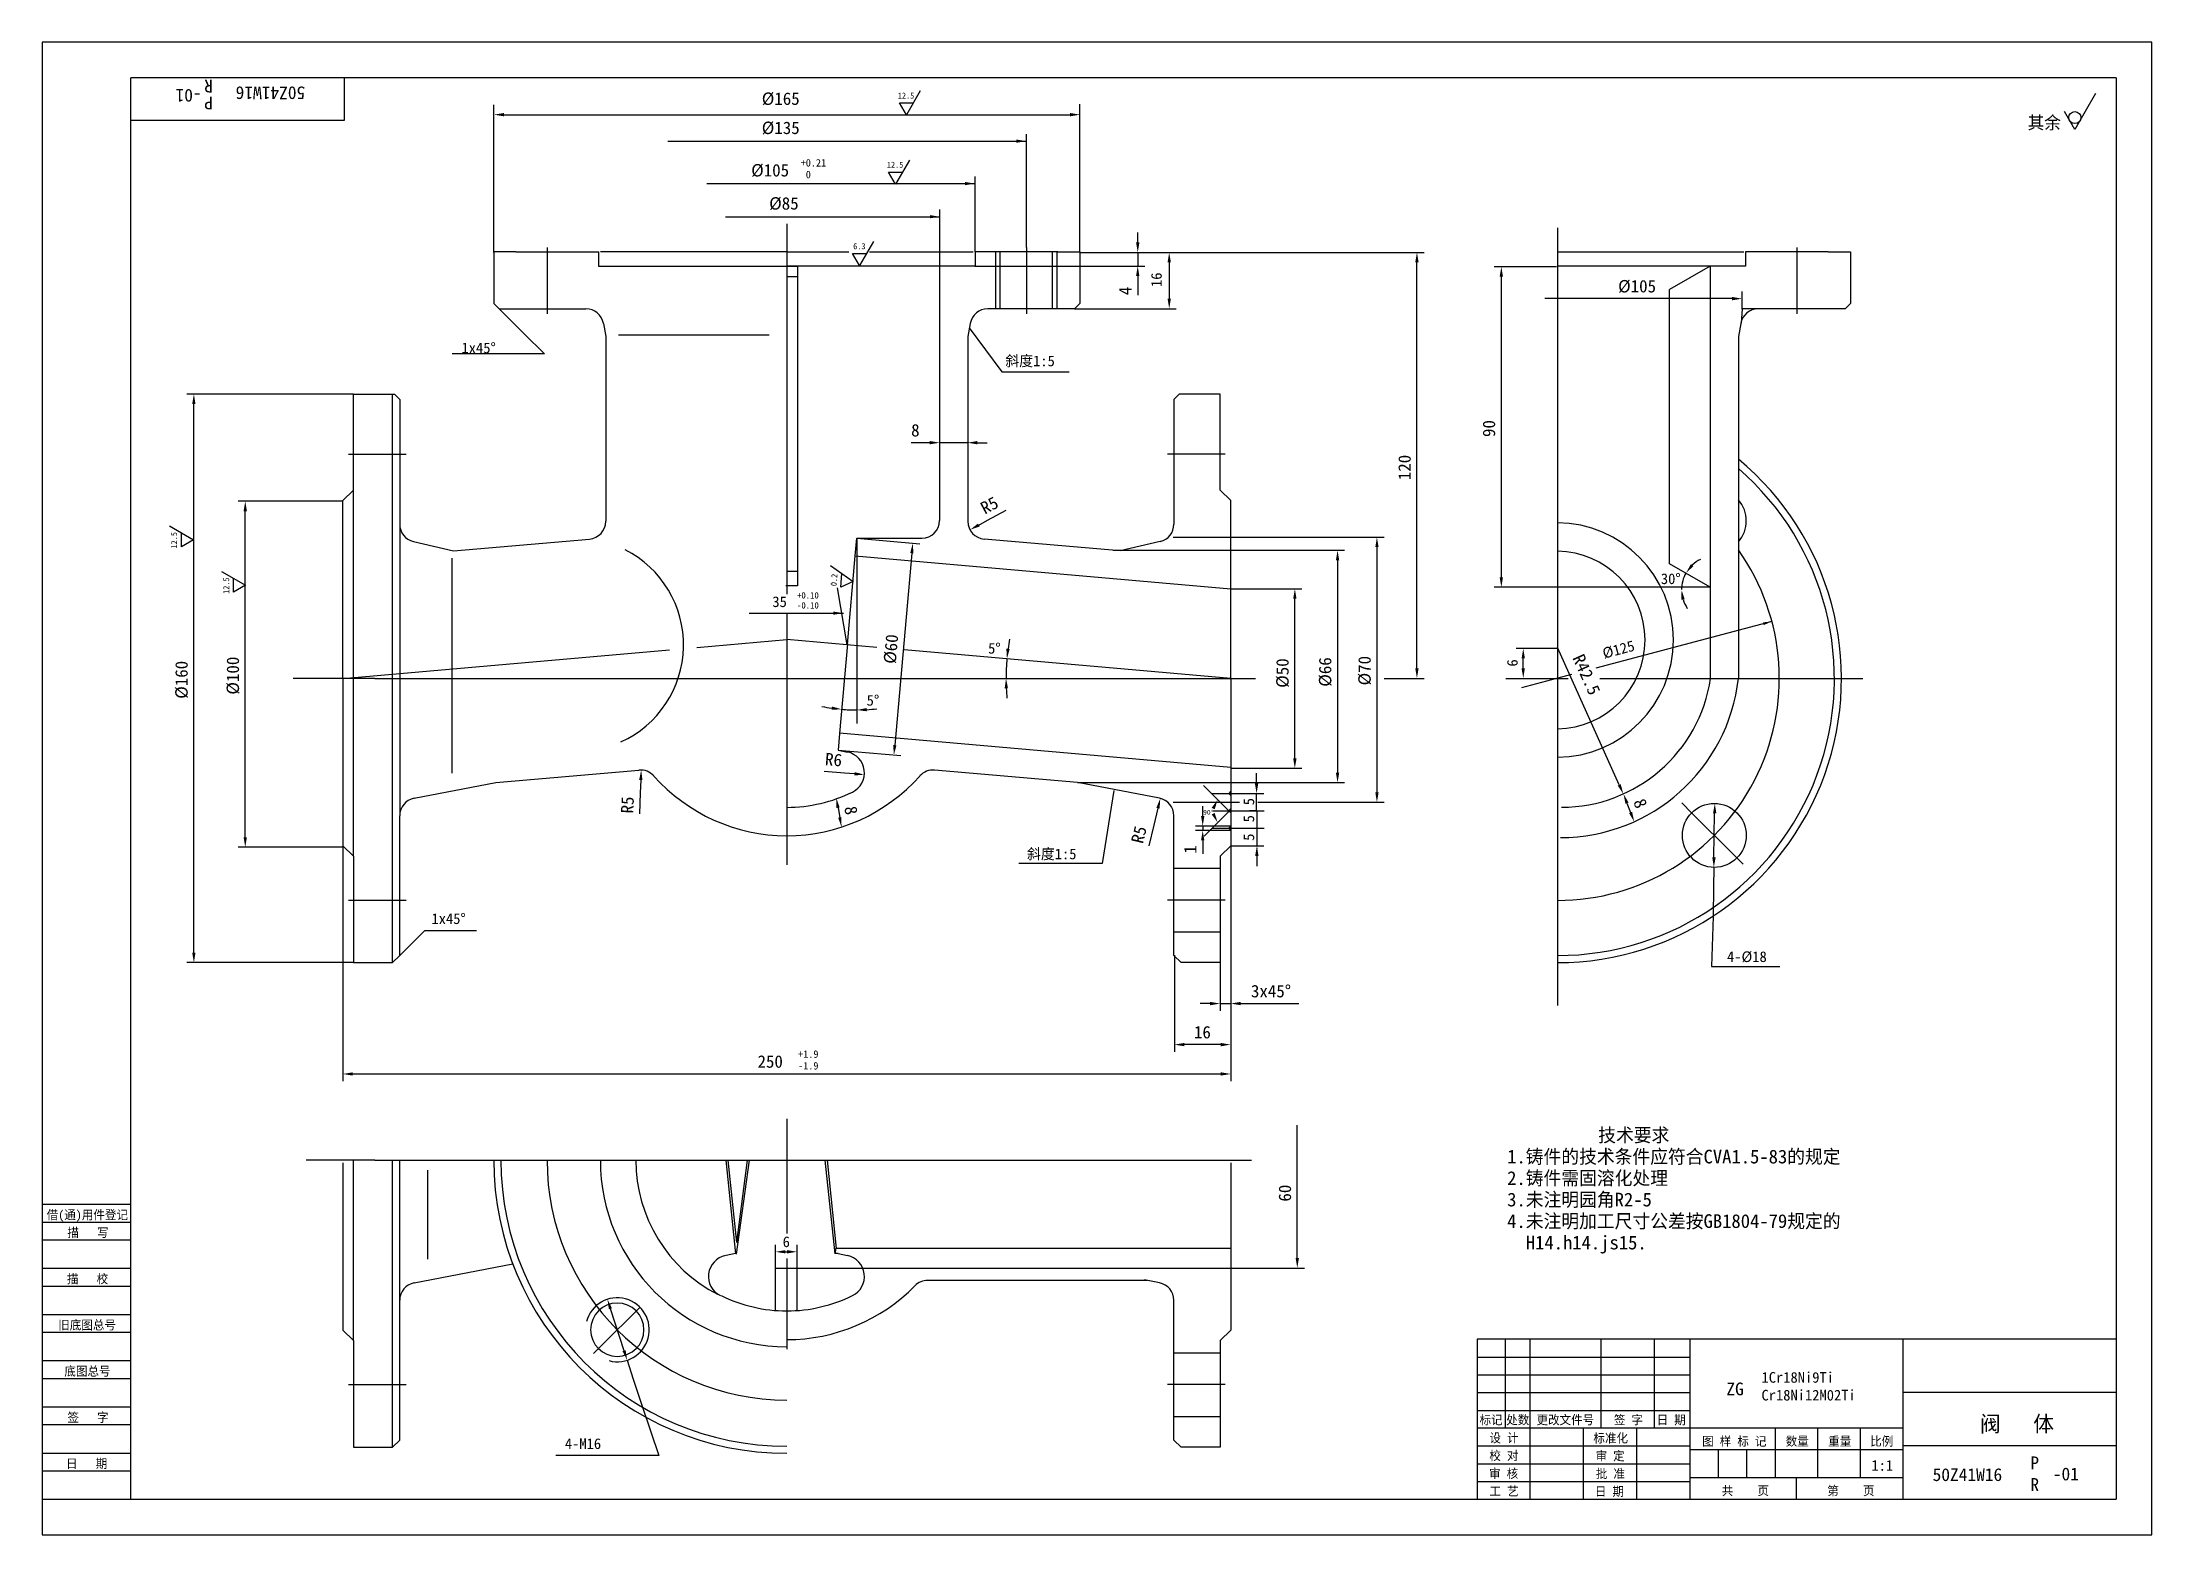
# Model space of a CAD drawing. Header units: metres. Extents: x 0 to 594, y 0 to 420.
import ezdxf

# ---------------------------------------------------------------- set-up
doc = ezdxf.new("R2010")
doc.units = ezdxf.units.M
for name, color, linetype in [('C', 6, 'Continuous'), ('D', 1, 'Continuous'), ('FL', 5, 'Continuous'), ('T', 7, 'Continuous'), ('TL', 4, 'Continuous')]:
    doc.layers.add(name, color=color, linetype=linetype)

# ---------------------------------------------------------------- blocks, each defined once
blk = doc.blocks.new('TUKUN2')
at = {"layer": 'FL'}
for p, q in [((594, 420), (0, 420)), ((0, 420), (0, 0)), ((594, 0), (594, 420)), ((0, 83), (25, 83)), ((0, 75), (25, 75)), ((0, 70), (25, 70)), ((0, 62), (25, 62)), ((0, 57), (25, 57)), ((412, 30), (412, 55)), ((419, 10), (419, 55)), ((439, 30), (439, 55)), ((454, 30), (454, 55)), ((0, 49), (25, 49)), ((404, 50), (464, 50)), ((0, 44), (25, 44)), ((404, 45), (464, 45)), ((0, 36), (25, 36)), ((404, 40), (464, 40)), ((0, 31), (25, 31)), ((404, 35), (464, 35)), ((449, 10), (449, 30)), ((404, 25), (464, 25)), ((0, 23), (25, 23)), ((0, 18), (25, 18)), ((404, 20), (464, 20)), ((404, 15), (464, 15)), ((0, 0), (594, 0))]:
    blk.add_line(p, q, dxfattribs=at)
at = {"layer": 'TL'}
for p, q in [((584, 410), (25, 410)), ((25, 10), (25, 410)), ((85, 410), (85, 398)), ((584, 410), (584, 10)), ((85, 398), (25, 398)), ((0, 93), (25, 93)), ((0, 88), (25, 88)), ((584, 55), (404, 55)), ((404, 55), (404, 10)), ((464, 10), (464, 55)), ((524, 10), (524, 55)), ((584, 40), (524, 40)), ((524, 30), (404, 30)), ((434, 10), (434, 30)), ((488, 16), (488, 30)), ((500, 16), (500, 30)), ((512, 16), (512, 30)), ((464, 24), (524, 24)), ((472, 16), (472, 24)), ((480, 16), (480, 24)), ((584, 25), (524, 25)), ((524, 16), (464, 16)), ((494, 10), (494, 16)), ((0, 10), (584, 10))]:
    blk.add_line(p, q, dxfattribs=at)
at = {"layer": 'T'}
for s, p in [('借(通)用件登记', (1.26, 88.76)), ('描   写', (7.09, 83.76)), ('描   校', (6.98, 70.76)), ('旧底图总号', (4.52, 57.76)), ('底图总号', (6.25, 44.76)), ('签   字', (7.1, 31.76)), ('标记', (404.71, 31.07)), ('处数', (412.22, 31.07)), ('更改文件号', (420.75, 31.07)), ('签 字', (442.53, 31.07)), ('日 期', (454.57, 31.07)), ('校 对', (407.48, 20.99)), ('设 计', (407.5, 25.99)), ('标准化', (436.77, 25.93)), ('审 定', (437.39, 20.93)), ('图 样 标 记', (467.4, 25.04)), ('数量', (490.92, 25.04)), ('重量', (502.88, 25.04)), ('比例', (514.7, 25.04)), ('日   期', (6.72, 18.76)), ('审 核', (407.41, 15.99)), ('批 准', (437.46, 15.93)), ('工 艺', (407.52, 10.99)), ('日 期', (437.18, 10.93)), ('共    页', (472.91, 11.13)), ('第    页', (502.62, 11.13))]:
    blk.add_text(s, height=2.5, dxfattribs=at).set_placement(p)

msp = doc.modelspace()

# ---------------------------------------------------------------- linework, layer by layer
at = {"layer": 'C'}
for p, q in [((209.66, 368.86), (209.66, 264.64)), ((426.62, 367.76), (426.62, 204.58)), ((142.2, 362.23), (142.2, 343.56)), ((277.12, 362.23), (277.12, 343.56)), ((494.08, 362.23), (494.08, 343.56)), ((86.25, 304.05), (102.49, 304.05)), ((333.07, 304.05), (316.83, 304.05)), ((209.66, 259.11), (209.66, 204.6)), ((184.28, 249.72), (209.66, 251.94)), ((235.04, 249.72), (209.66, 251.94)), ((84.66, 241), (176.65, 249.05)), ((334.66, 241), (242.66, 249.05)), ((93.66, 241), (70.66, 241)), ((93.66, 241), (341.64, 241)), ((412.1, 241), (429.71, 241)), ((438.55, 241), (512.68, 241)), ((329.38, 208.62), (337.95, 208.62)), ((209.66, 204.6), (209.66, 196.79)), ((329.61, 203.74), (337.95, 203.74)), ((426.62, 204.58), (426.62, 196.16)), ((464.53, 203.09), (461.7, 205.92)), ((464.53, 203.09), (476.12, 191.5)), ((209.66, 196.79), (209.66, 188.55)), ((329.38, 198.87), (337.95, 198.87)), ((426.62, 196.16), (426.62, 148.97)), ((476.12, 191.5), (478.95, 188.67)), ((86.25, 178.59), (102.49, 178.59)), ((333.07, 178.59), (316.83, 178.59)), ((209.66, 117.09), (209.66, 84.79)), ((93.66, 105.42), (74.35, 105.42)), ((93.66, 105.42), (340.53, 105.42)), ((209.66, 77.77), (209.66, 62.88)), ((168.24, 64), (157.33, 53.09)), ((209.66, 62.88), (209.66, 55.02)), ((209.66, 55.02), (209.66, 52.21)), ((157.33, 53.09), (155.21, 50.97)), ((86.25, 42.26), (102.49, 42.26)), ((333.07, 42.26), (316.83, 42.26))]:
    msp.add_line(p, q, dxfattribs=at)
for centre, radius, start, end in [((426.62, 241), 62.5, 270, 35.31), ((209.66, 105.42), 67.5, 180, 270)]:
    msp.add_arc(centre, radius, start, end, dxfattribs=at)
at = {"layer": 'D'}
for p, q in [((247.25, 406.29), (243.35, 399.53)), ((578.17, 405.54), (572.32, 395.4)), ((127.19, 360.84), (127.19, 402.36)), ((127.19, 399.24), (127.19, 401.61)), ((129.99, 399.61), (289.39, 399.61)), ((241.39, 402.91), (245.3, 402.91)), ((243.35, 399.53), (241.39, 402.91)), ((292.16, 361), (292.16, 402.59)), ((292.19, 399.61), (292.19, 401.61)), ((572.32, 395.4), (569.39, 400.47)), ((176.12, 392.16), (277.12, 392.16)), ((277.12, 362.23), (277.12, 394.16)), ((244.17, 386.83), (240.27, 380.07)), ((187.12, 380.22), (262.66, 380.22)), ((238.31, 383.45), (242.22, 383.45)), ((240.27, 380.07), (238.31, 383.45)), ((262.66, 361), (262.66, 382.22)), ((192.42, 370.9), (252.75, 370.9)), ((252.75, 357.1), (252.75, 372.9)), ((234.04, 363.9), (230.14, 357.14)), ((308.47, 363.65), (308.47, 366.45)), ((228.19, 360.52), (232.09, 360.52)), ((230.14, 357.14), (228.19, 360.52)), ((262.61, 357.01), (310.47, 357.01)), ((268.49, 344.97), (268.49, 360.98)), ((285.75, 344.97), (285.75, 360.98)), ((292.05, 360.85), (310.47, 360.85)), ((308.47, 360.85), (308.47, 357.01)), ((310.47, 360.85), (319.33, 360.85)), ((317.33, 358.05), (317.33, 347.8)), ((319.33, 360.85), (389.09, 360.85)), ((387.09, 243.8), (387.09, 358.05)), ((426.37, 356.84), (408.85, 356.84)), ((308.47, 354.21), (308.47, 351.41)), ((308.47, 351.41), (308.47, 348.82)), ((410.85, 269.44), (410.85, 354.04)), ((128.66, 345), (135.73, 337.93)), ((290.66, 345), (319.33, 345)), ((475.83, 347.84), (423.14, 347.84)), ((478.63, 345), (478.4, 340.96)), ((478.63, 344.85), (478.63, 349.84)), ((483.2, 345), (478.63, 345)), ((261.03, 339.59), (270.17, 327.29)), ((135.73, 337.93), (141.39, 332.27)), ((141.39, 332.27), (115.42, 332.27)), ((270.17, 327.29), (289.18, 327.29)), ((87.66, 321), (40.71, 321)), ((42.71, 163.8), (42.71, 318.2)), ((247.09, 307.31), (244.67, 307.31)), ((249.89, 307.31), (247.09, 307.31)), ((260.52, 307.31), (252.69, 307.31)), ((263.32, 307.31), (266.12, 307.31)), ((84.43, 290.84), (55.17, 290.84)), ((57.17, 196.3), (57.17, 288.04)), ((263.72, 284.14), (266.19, 285.47)), ((266.19, 285.47), (271.4, 288.28)), ((35.83, 283.87), (42.59, 279.97)), ((39.21, 278.02), (39.21, 281.92)), ((42.59, 279.97), (39.21, 278.02)), ((229.38, 280.4), (229.38, 228.25)), ((229.38, 280.4), (247.1, 278.82)), ((318.47, 280.72), (377.82, 280.72)), ((244.86, 276.21), (240.07, 222.21)), ((301.52, 277.03), (366.73, 277.03)), ((364.73, 274.23), (364.73, 214.45)), ((375.82, 277.92), (375.82, 208.94)), ((50.51, 271.1), (57.27, 267.2)), ((53.89, 265.25), (53.89, 269.15)), ((221.99, 272.74), (228.39, 268.26)), ((224.85, 266.62), (225.19, 270.5)), ((228.39, 268.26), (224.85, 266.62)), ((57.27, 267.2), (53.89, 265.25)), ((226.69, 250.45), (223.94, 266.47)), ((334.67, 266.18), (354.71, 266.18)), ((352.71, 218.48), (352.71, 263.38)), ((469.62, 266.64), (408.85, 266.64)), ((199.1, 259.34), (225.58, 259.34)), ((487.04, 257.01), (437.47, 243.87)), ((444.04, 211.02), (426.62, 249.64)), ((426.58, 249.4), (415.02, 249.4)), ((417.02, 243.8), (417.02, 246.6)), ((377.83, 241), (389.09, 241)), ((430.59, 242.05), (416.55, 238.33)), ((224.09, 220.82), (241.81, 219.25)), ((225.91, 214.36), (220.17, 214.83)), ((228.7, 214.13), (225.91, 214.36)), ((334.67, 215.68), (354.71, 215.68)), ((341.93, 214.22), (341.93, 214.31)), ((341.93, 211.42), (341.93, 214.22)), ((168.41, 208.77), (168.17, 202.86)), ((168.55, 212.39), (168.41, 208.77)), ((291.54, 211.65), (366.73, 211.65)), ((301.71, 209.4), (298.45, 188.86)), ((334.1, 203.74), (327.03, 210.81)), ((337.95, 208.62), (343.93, 208.62)), ((341.93, 203.75), (341.93, 208.62)), ((224.08, 204.6), (224.57, 201.88)), ((314.17, 204.47), (313.02, 199.65)), ((318.47, 206.14), (337.13, 206.14)), ((326.76, 202.24), (326.76, 205.04)), ((334.2, 203.64), (327.13, 196.57)), ((337.95, 203.74), (344.09, 203.74)), ((341.93, 203.75), (339.93, 203.75)), ((341.99, 203.74), (341.99, 198.87)), ((342.24, 206.14), (377.82, 206.14)), ((446.23, 205.88), (447.25, 203.26)), ((470.72, 190.61), (470.91, 203.01)), ((313.02, 199.65), (311.64, 193.89)), ((334.65, 199.44), (324.76, 199.44)), ((334.65, 198.18), (324.76, 198.18)), ((326.76, 199.44), (326.76, 198.18)), ((337.95, 198.87), (344.01, 198.87)), ((341.93, 198.87), (344.09, 198.87)), ((342.01, 198.87), (342.01, 193.83)), ((84.43, 193.5), (55.17, 193.5)), ((84.66, 193.89), (84.66, 127.67)), ((326.76, 195.38), (326.76, 192.58)), ((326.76, 192.58), (326.76, 191.65)), ((334.63, 193.83), (344.01, 193.83)), ((334.66, 193.89), (334.66, 147.48)), ((342.01, 191.03), (342.01, 188.23)), ((342.09, 193.27), (342.09, 193.18)), ((298.45, 188.86), (275.03, 188.86)), ((342.01, 188.23), (342.01, 188.14)), ((470.68, 187.81), (470.59, 182.21)), ((470.59, 182.21), (470.46, 173.95)), ((470.46, 173.95), (470.06, 159.95)), ((100.66, 163), (107.73, 170.07)), ((107.73, 170.07), (122.3, 170.07)), ((87.66, 161), (40.71, 161)), ((318.78, 163.13), (318.78, 135.93)), ((331.66, 161), (331.66, 147.48)), ((470.06, 159.95), (489.31, 159.95)), ((328.86, 149.48), (326.06, 149.48)), ((331.66, 149.48), (334.66, 149.48)), ((337.46, 149.48), (340.26, 149.48)), ((340.26, 149.48), (353.85, 149.48)), ((334.66, 147.48), (334.66, 135.93)), ((331.86, 137.93), (321.58, 137.93)), ((334.66, 135.93), (334.66, 127.67)), ((87.46, 129.67), (331.86, 129.67)), ((353.39, 77.86), (353.39, 115.3)), ((195.35, 79.09), (192.56, 105.38)), ((193.07, 105.38), (195.47, 82.2)), ((195.45, 78.97), (199.14, 105.45)), ((198.46, 105.45), (195.47, 82.2)), ((223.27, 79.09), (220.48, 105.38)), ((220.99, 105.38), (223.57, 80.52)), ((206.48, 74.99), (206.48, 81.63)), ((209.28, 79.63), (209.73, 79.63)), ((212.53, 74.99), (212.53, 81.63)), ((212.5, 75.06), (355.39, 75.06)), ((163.84, 51.79), (160.01, 63.58)), ((164.71, 49.13), (166.44, 43.8)), ((166.44, 43.8), (168.99, 35.95)), ((168.99, 35.95), (173.59, 22.31)), ((173.59, 22.31), (144.67, 22.31))]:
    msp.add_line(p, q, dxfattribs=at)
msp.add_circle((572.32, 398.78), 1.69, dxfattribs=at)
for centre, radius, start, end in [((471.01, 265.96), 9.42, 115.8, 132.9), ((471.01, 265.96), 9.42, 150, 180), ((471.01, 265.96), 9.42, 197.1, 214.2), ((334.66, 241), 63.26, 169.93, 172.46), ((334.66, 241), 63.26, 175, 180), ((334.66, 241), 63.26, 182.54, 185.07), ((229.38, 281.26), 49.16, 258.47, 261.74), ((229.38, 281.26), 49.16, 265, 270), ((229.38, 281.26), 49.16, 273.26, 276.53)]:
    msp.add_arc(centre, radius, start, end, dxfattribs=at)
for points in [[(129.99, 400.08), (129.99, 399.15), (127.19, 399.61)], [(289.39, 400.08), (289.39, 399.15), (292.19, 399.61)], [(274.32, 392.61), (277.12, 392.16), (274.32, 391.71)], [(259.86, 380.67), (262.66, 380.22), (259.86, 379.77)], [(249.95, 371.35), (252.75, 370.9), (249.95, 370.45)], [(308, 363.65), (308.94, 363.65), (308.47, 360.85)], [(308, 354.21), (308.94, 354.21), (308.47, 357.01)], [(316.87, 358.05), (317.8, 358.05), (317.33, 360.85)], [(386.62, 358.05), (387.55, 358.05), (387.09, 360.85)], [(410.38, 354.04), (411.31, 354.04), (410.85, 356.84)], [(316.87, 347.8), (317.8, 347.8), (317.33, 345)], [(475.83, 348.31), (475.83, 347.37), (478.63, 347.84)], [(42.24, 318.2), (43.17, 318.2), (42.71, 321)], [(249.89, 307.78), (249.89, 306.84), (252.69, 307.31)], [(263.32, 307.78), (263.32, 306.84), (260.52, 307.31)], [(56.71, 288.04), (57.64, 288.04), (57.17, 290.84)], [(263.94, 283.73), (263.5, 284.55), (261.26, 282.81)], [(375.36, 277.92), (376.29, 277.92), (375.82, 280.72)], [(244.4, 276.25), (245.33, 276.17), (245.11, 279)], [(364.27, 274.23), (365.2, 274.23), (364.73, 277.03)], [(410.38, 269.44), (411.31, 269.44), (410.85, 266.64)], [(464.96, 272.57), (464.23, 273.15), (462.85, 270.67)], [(352.24, 263.38), (353.18, 263.38), (352.71, 266.18)], [(461.54, 263.12), (462.47, 263.26), (461.59, 265.96)], [(222.78, 259.79), (225.58, 259.34), (222.78, 258.89)], [(484.75, 256), (487.04, 257.01), (484.55, 256.75)], [(272.41, 249.25), (271.48, 249.35), (271.64, 246.51)], [(386.62, 243.8), (387.55, 243.8), (387.09, 241)], [(416.55, 246.6), (417.48, 246.6), (417.02, 249.4)], [(416.55, 243.8), (417.48, 243.8), (417.02, 241)], [(271, 238.19), (271.93, 238.21), (271.4, 241)], [(222.37, 233.07), (222.26, 232.15), (225.1, 232.29)], [(232.19, 231.71), (232.17, 232.64), (229.38, 232.1)], [(239.6, 222.25), (240.53, 222.17), (239.82, 219.42)], [(169.02, 212.37), (168.08, 212.4), (168.66, 215.18)], [(228.66, 213.67), (228.74, 214.6), (231.49, 213.9)], [(352.24, 218.48), (353.18, 218.48), (352.71, 215.68)], [(364.27, 214.45), (365.2, 214.45), (364.73, 211.65)], [(341.47, 211.42), (342.4, 211.42), (341.93, 208.62)], [(375.36, 208.94), (376.29, 208.94), (375.82, 206.14)], [(443.61, 210.83), (444.46, 211.21), (445.19, 208.47)], [(446.67, 206.05), (445.8, 205.71), (445.23, 208.49)], [(224.54, 204.68), (223.62, 204.51), (223.58, 207.35)], [(225.03, 201.96), (224.11, 201.8), (225.07, 199.12)], [(314.62, 204.36), (313.71, 204.57), (314.82, 207.19)], [(326.3, 202.24), (327.23, 202.24), (326.76, 199.44)], [(329.29, 204.58), (330.13, 204.15), (330.98, 206.86)], [(330.13, 203.13), (329.29, 202.7), (330.98, 200.42)], [(447.68, 203.43), (446.81, 203.09), (448.25, 200.65)], [(471.38, 203), (470.45, 203.01), (470.96, 205.8)], [(56.71, 196.3), (57.64, 196.3), (57.17, 193.5)], [(326.3, 195.38), (327.23, 195.38), (326.76, 198.18)], [(341.54, 191.03), (342.48, 191.03), (342.01, 193.83)], [(471.19, 190.6), (470.25, 190.61), (470.68, 187.81)], [(42.24, 163.8), (43.17, 163.8), (42.71, 161)], [(328.86, 149.95), (328.86, 149.01), (331.66, 149.48)], [(337.46, 149.95), (337.46, 149.01), (334.66, 149.48)], [(321.58, 138.4), (321.58, 137.46), (318.78, 137.93)], [(331.86, 138.4), (331.86, 137.46), (334.66, 137.93)], [(87.46, 130.14), (87.46, 129.21), (84.66, 129.67)], [(331.86, 130.14), (331.86, 129.21), (334.66, 129.67)], [(209.28, 80.1), (209.28, 79.17), (206.48, 79.63)], [(209.73, 80.1), (209.73, 79.17), (212.53, 79.63)], [(352.93, 77.86), (353.86, 77.86), (353.39, 75.06)], [(159.57, 63.44), (160.46, 63.73), (159.15, 66.25)], [(163.4, 51.65), (164.29, 51.93), (164.71, 49.13)]]:
    msp.add_solid(points, dxfattribs=at)
at = {"layer": 'FL'}
msp.add_arc((161.93, 57.69), 9, 255, 165, dxfattribs=at)
at = {"layer": 'TL'}
for p, q in [((133.36, 361), (127.16, 361)), ((127.16, 361), (127.16, 346.5)), ((133.36, 361), (134.86, 361)), ((134.86, 361), (149.54, 361)), ((149.54, 361), (156.72, 361)), ((156.66, 361), (156.66, 357)), ((156.66, 357), (166.66, 357)), ((209.66, 361), (157.16, 361)), ((166.66, 357), (209.66, 357)), ((209.66, 361), (227.12, 361)), ((209.66, 357), (212.66, 357)), ((252.66, 357), (209.66, 357)), ((212.66, 357), (212.66, 267)), ((232.9, 361), (262.16, 361)), ((252.66, 357), (252.66, 285.4)), ((262.66, 357), (252.66, 357)), ((269.78, 361), (262.59, 361)), ((262.66, 361), (262.66, 357)), ((284.46, 361), (269.78, 361)), ((269.78, 344.97), (269.78, 361)), ((285.96, 361), (284.46, 361)), ((284.46, 344.97), (284.46, 361)), ((285.96, 361), (292.16, 361)), ((292.16, 361), (292.16, 346.5)), ((426.62, 361), (479.12, 361)), ((469.62, 357), (426.62, 357)), ((469.62, 357), (458.17, 350.39)), ((479.62, 357), (469.62, 357)), ((469.62, 357), (469.62, 285.4)), ((486.74, 361), (479.56, 361)), ((479.62, 361), (479.62, 357)), ((501.42, 361), (486.74, 361)), ((502.92, 361), (501.42, 361)), ((502.92, 361), (509.12, 361)), ((509.12, 361), (509.12, 346.5)), ((212.65, 353.94), (209.65, 353.94)), ((128.66, 345), (127.16, 346.5)), ((128.66, 345), (134.86, 345)), ((134.86, 345), (149.38, 345)), ((149.38, 345), (153.08, 345)), ((269.93, 345), (266.24, 345)), ((284.46, 345), (269.93, 345)), ((290.66, 345), (284.46, 345)), ((290.66, 345), (292.16, 346.5)), ((458.17, 273.25), (458.17, 350.39)), ((486.9, 345), (483.2, 345)), ((501.42, 345), (486.9, 345)), ((507.62, 345), (501.42, 345)), ((507.62, 345), (509.12, 346.5)), ((158, 340.87), (158.66, 337.18)), ((261.31, 340.87), (260.66, 337.18)), ((478.28, 340.87), (477.62, 337.18)), ((158.66, 337.18), (158.66, 285.18)), ((162.3, 337.66), (204.7, 337.66)), ((260.66, 337.18), (260.66, 285.18)), ((477.62, 337.18), (477.62, 285.18)), ((87.66, 321), (99.16, 321)), ((87.66, 293.99), (87.66, 321)), ((98.66, 161), (98.66, 320.83)), ((100.66, 319.5), (99.16, 321)), ((318.66, 319.5), (320.16, 321)), ((331.66, 321), (320.16, 321)), ((331.66, 293.99), (331.66, 321)), ((100.66, 319.5), (100.66, 284.35)), ((318.66, 319.5), (318.66, 284.35)), ((84.66, 291), (87.66, 293.99)), ((87.66, 191), (87.66, 293.99)), ((334.66, 291), (331.66, 293.99)), ((84.66, 266), (84.66, 291)), ((334.66, 266), (334.66, 291)), ((469.62, 285.4), (469.62, 240.92)), ((477.62, 285.18), (477.62, 240.92)), ((100.66, 284.35), (100.66, 202.33)), ((104.52, 279.48), (115.79, 276.85)), ((115.79, 276.85), (154.09, 280.2)), ((228.95, 275.46), (229.38, 280.4)), ((229.38, 280.4), (247.66, 280.4)), ((303.53, 276.85), (265.22, 280.2)), ((314.79, 279.48), (303.53, 276.85)), ((115.33, 274.84), (115.33, 214.36)), ((226.77, 250.51), (228.95, 275.46)), ((334.66, 266.1), (228.94, 275.34)), ((469.62, 266.64), (458.17, 273.25)), ((212.63, 271.02), (209.74, 271.02)), ((84.66, 241), (84.66, 266)), ((212.66, 267), (209.43, 267)), ((334.66, 241), (334.66, 266)), ((226.71, 250.7), (224.5, 225.47)), ((84.66, 241), (84.66, 216)), ((334.66, 241), (334.66, 216)), ((224.5, 225.47), (224.09, 220.82)), ((224.09, 220.82), (226.73, 220.27)), ((334.66, 215.9), (224.51, 225.54)), ((84.66, 216), (84.66, 193.89)), ((127.77, 211.65), (168.03, 215.17)), ((291.54, 211.65), (251.29, 215.17)), ((334.66, 216), (334.66, 193.89)), ((104.72, 207.24), (127.77, 211.65)), ((314.6, 207.24), (291.54, 211.65)), ((334.63, 209.17), (334.09, 208.63)), ((334.63, 208.1), (334.09, 208.63)), ((100.66, 187.56), (100.66, 202.33)), ((318.66, 187.56), (318.66, 202.33)), ((334.63, 204.29), (334.09, 203.75)), ((334.63, 203.21), (334.09, 203.75)), ((334.63, 199.41), (334.09, 198.87)), ((334.63, 198.33), (334.09, 198.87)), ((334.66, 198.87), (334.66, 198.37)), ((84.66, 193.89), (87.66, 191)), ((87.66, 191), (87.66, 187.56)), ((334.66, 193.89), (331.66, 191)), ((331.66, 191), (331.66, 187.56)), ((87.66, 187.56), (87.66, 169.62)), ((100.66, 169.62), (100.66, 187.56)), ((318.6, 187.56), (331.74, 187.56)), ((318.66, 169.62), (318.66, 187.56)), ((331.66, 187.56), (331.66, 169.62)), ((87.66, 169.62), (87.66, 161)), ((100.66, 163), (100.66, 169.62)), ((318.6, 169.62), (331.74, 169.62)), ((318.66, 163), (318.66, 169.62)), ((331.66, 169.62), (331.66, 161)), ((87.66, 161), (98.66, 161)), ((98.66, 161), (100.66, 163)), ((320.66, 161), (318.66, 163)), ((331.66, 161), (320.66, 161)), ((84.66, 104.67), (84.66, 79.67)), ((87.66, 54.67), (87.66, 105.33)), ((98.66, 24.67), (98.66, 105.33)), ((100.66, 65.99), (100.66, 105.33)), ((108.48, 102.6), (108.48, 77.52)), ((334.66, 104.67), (334.66, 79.67)), ((84.66, 79.67), (84.66, 57.56)), ((195.22, 79.11), (192.58, 78.57)), ((223.37, 79.11), (223.49, 80.52)), ((224.09, 79.11), (223.37, 79.11)), ((334.66, 80.57), (223.52, 80.57)), ((224.09, 79.11), (226.73, 78.57)), ((334.66, 79.67), (334.66, 57.56)), ((104.72, 70.9), (132.5, 76.22)), ((206.5, 75.06), (212.5, 75.06)), ((206.5, 63.12), (206.5, 75.06)), ((212.5, 75.06), (212.5, 63.09)), ((311.11, 71.57), (249.3, 71.57)), ((314.6, 70.9), (310.36, 71.71)), ((100.66, 51.23), (100.66, 65.99)), ((318.66, 51.23), (318.66, 65.99)), ((84.66, 57.56), (87.66, 54.67)), ((87.66, 54.67), (87.66, 51.23)), ((334.66, 57.56), (331.66, 54.67)), ((331.66, 54.67), (331.66, 51.23)), ((87.66, 51.23), (87.66, 33.28)), ((100.66, 33.28), (100.66, 51.23)), ((318.6, 51.23), (331.74, 51.23)), ((318.66, 33.28), (318.66, 51.23)), ((331.66, 51.23), (331.66, 33.28)), ((87.66, 33.28), (87.66, 24.67)), ((100.66, 26.67), (100.66, 33.28)), ((318.6, 33.28), (331.74, 33.28)), ((318.66, 26.67), (318.66, 33.28)), ((331.66, 33.28), (331.66, 24.67)), ((87.66, 24.67), (98.66, 24.67)), ((98.66, 24.67), (100.66, 26.67)), ((320.66, 24.67), (318.66, 26.67)), ((331.66, 24.67), (320.66, 24.67))]:
    msp.add_line(p, q, dxfattribs=at)
for points in [[(162.95, 223.09, 0.63), (164.12, 277.17, 0.63)], [(169.43, 57.69, 1), (154.43, 57.69, 1), (169.43, 57.69, 1)]]:
    msp.add_lwpolyline(points, format="xyb", dxfattribs=at)
msp.add_circle((470.82, 196.81), 9, dxfattribs=at)
for centre, radius, start, end in [((153.08, 340), 5, 10.06, 90), ((266.24, 340), 5, 90, 169.94), ((483.2, 340), 5, 90, 169.94), ((426.62, 241), 80, 270, 50.39), ((426.62, 241), 78, 270, 49.17), ((470.82, 285.32), 9, 319.13, 40.87), ((153.66, 285.18), 5, 275, 0), ((247.66, 285.4), 5, 270, 0), ((265.66, 285.18), 5, 180, 265), ((105.66, 284.35), 5, 180, 256.88), ((313.66, 284.35), 5, 283.12, 0), ((426.33, 251.79), 33, 270.51, 89.49), ((426.33, 251.79), 25, 270.67, 89.33), ((427.43, 246.67), 50.5, 270.08, 353.55), ((427.71, 247.21), 42.5, 270.1, 351.59), ((225.51, 214.4), 6, 296.04, 78.26), ((168.46, 210.19), 5, 41.82, 95), ((250.85, 210.19), 5, 85, 138.18), ((209.83, 247.19), 50.5, 221.82, 269.81), ((209.49, 247.19), 50.5, 270.19, 318.18), ((209.49, 247.19), 42.5, 270.23, 296.04), ((105.66, 202.33), 5, 100.82, 180), ((313.66, 202.33), 5, 0, 79.18), ((209.66, 105.42), 82.5, 180, 270), ((209.66, 105.42), 80.5, 180, 270), ((209.66, 105.42), 52.5, 180, 270), ((209.66, 105.42), 42.5, 180, 242.95), ((193.59, 72.69), 6, 101.74, 243.96), ((225.51, 72.69), 6, 296.04, 78.26), ((249.3, 66.57), 5, 90, 135.58), ((105.66, 65.99), 5, 100.82, 180), ((209.83, 105.49), 42.5, 243.96, 269.77), ((209.66, 105.42), 50.5, 270, 315.58), ((209.49, 105.49), 42.5, 270.23, 296.04), ((313.66, 65.99), 5, 0, 79.18)]:
    msp.add_arc(centre, radius, start, end, dxfattribs=at)

# ---------------------------------------------------------------- block references
at = {"layer": 'D'}
msp.add_blockref('TUKUN2', (0, 0), dxfattribs=at)

# ---------------------------------------------------------------- texts
for s, height, rotation, p in [('-01', 3.6, 180, (44.9, 406.79)), ('R', 3.6, 180, (48.07, 409.45)), ('P', 3.6, 180, (48.07, 404.71)), ('50Z41W16', 3.6, 180, (74.06, 407.52)), ('4', 3.5, 90, (306.72, 348.82)), ('16', 3, 90, (315.24, 351.11)), ('90', 3.5, 90, (409.1, 308.91)), ('120', 3.5, 90, (385.34, 296.76)), ('R5', 3.5, 28.32, (265.43, 287.05)), ('12.5', 1.7, 90, (37.98, 277.54)), ('12.5', 1.7, 90, (52.66, 264.77)), ('0.2', 1.7, 85, (223.64, 266.89)), ('%%c60', 3.5, 84.93, (240.33, 244.97)), ('%%c125', 3, 14.84, (439.8, 246.52)), ('%%c160', 3.5, 90, (40.96, 235.25)), ('%%c100', 3.5, 90, (55.42, 236.42)), ('%%c50', 3.5, 90, (350.96, 238.33)), ('%%C66', 3.5, 90, (362.98, 238.64)), ('%%C70', 3.5, 90, (374.07, 239.01)), ('6', 3, 90, (415.45, 244.31)), ('R42.5', 3.5, 294.28, (430.81, 246.76)), ('R6', 3.5, 355.31, (220.31, 216.58)), ('R5', 3.5, 87.72, (166.42, 202.92)), ('8', 3.5, 280.22, (225.84, 204.7)), ('5', 3, 90, (341.25, 205.28)), ('5', 3, 90, (341.25, 200.47)), ('8', 3.5, 291.09, (447.95, 206.29)), ('R5', 3.5, 76.57, (309.94, 194.29)), ('5', 3, 90, (341.25, 195.28)), ('1', 3.5, 90, (325.01, 191.65)), ('60', 3.5, 90, (351.64, 93.75))]:
    msp.add_text(s, height=height, rotation=rotation, dxfattribs=at).set_placement(p)
for s, height, p in [('%%C165', 3.5, (202.61, 402.36)), ('12.5', 1.7, (240.92, 404.14)), ('其余', 3.6, (559.04, 395.56)), ('%%c135', 3.5, (202.61, 394.16)), ('+0.21', 2.1, (213.58, 385.02)), ('12.5', 1.7, (237.84, 384.68)), ('%%C105', 3.5, (199.63, 382.22)), (' 0', 2.1, (213.58, 381.73)), ('%%c85', 3.5, (204.7, 372.9)), ('6.3', 1.7, (228.36, 361.75)), ('%%c105', 3.5, (443.73, 349.59)), ('1x45%%d', 3, (118.06, 332.49)), ('斜度1:5', 3, (271.2, 328.83)), ('8', 3.5, (244.67, 309.06)), ('30%%d', 3, (455.77, 267.52)), ('35', 3, (205.59, 261.06)), ('+0.10', 1.8, (212.55, 263.46)), ('-0.10', 1.8, (212.55, 260.64)), ('5%%d', 3, (266.34, 247.95)), ('5%%d', 3, (232.14, 233.31)), ('90%%D', 1.34, (326.9, 202.64)), ('斜度1:5', 3, (277.29, 190.09)), ('1x45%%d', 3, (109.61, 171.87)), ('4-%%C18', 3, (474.39, 161.17)), ('3x45%%d', 3.5, (340.35, 151.23)), ('16', 3.5, (324.3, 139.68)), ('250', 3.5, (201.41, 131.42)), ('+1.9', 2.1, (212.86, 134.22)), ('-1.9', 2.1, (212.86, 130.93)), ('技术要求', 3.85, (438.13, 110.55)), ('1.铸件的技术条件应符合CVA1.5-83的规定', 3.85, (412.49, 104.5)), ('2.铸件需固溶化处理', 3.85, (412.49, 98.45)), ('3.未注明园角R2-5', 3.85, (412.49, 92.4)), ('4.未注明加工尺寸公差按GB1804-79规定的', 3.85, (412.49, 86.35)), ('6', 3, (208.49, 80.95)), ('  H14.h14.js15.', 3.85, (412.49, 80.3)), ('ZG', 3.6, (474.21, 39.25)), ('1Cr18Ni9Ti', 3, (484.1, 42.79)), ('Cr18Ni12M02Ti', 3, (484.1, 37.79)), ('阀   体', 4.5, (545.6, 28.98)), ('4-M16', 3, (147.17, 24.14)), ('1:1', 3, (515.05, 18.02)), ('50Z41W16', 3.6, (532.28, 15.13)), ('P', 3.6, (559.8, 18.45)), ('-01', 3.6, (566.12, 15.31)), ('R', 3.6, (559.8, 12.35))]:
    msp.add_text(s, height=height, dxfattribs=at).set_placement(p)

doc.saveas('drawing.dxf')
